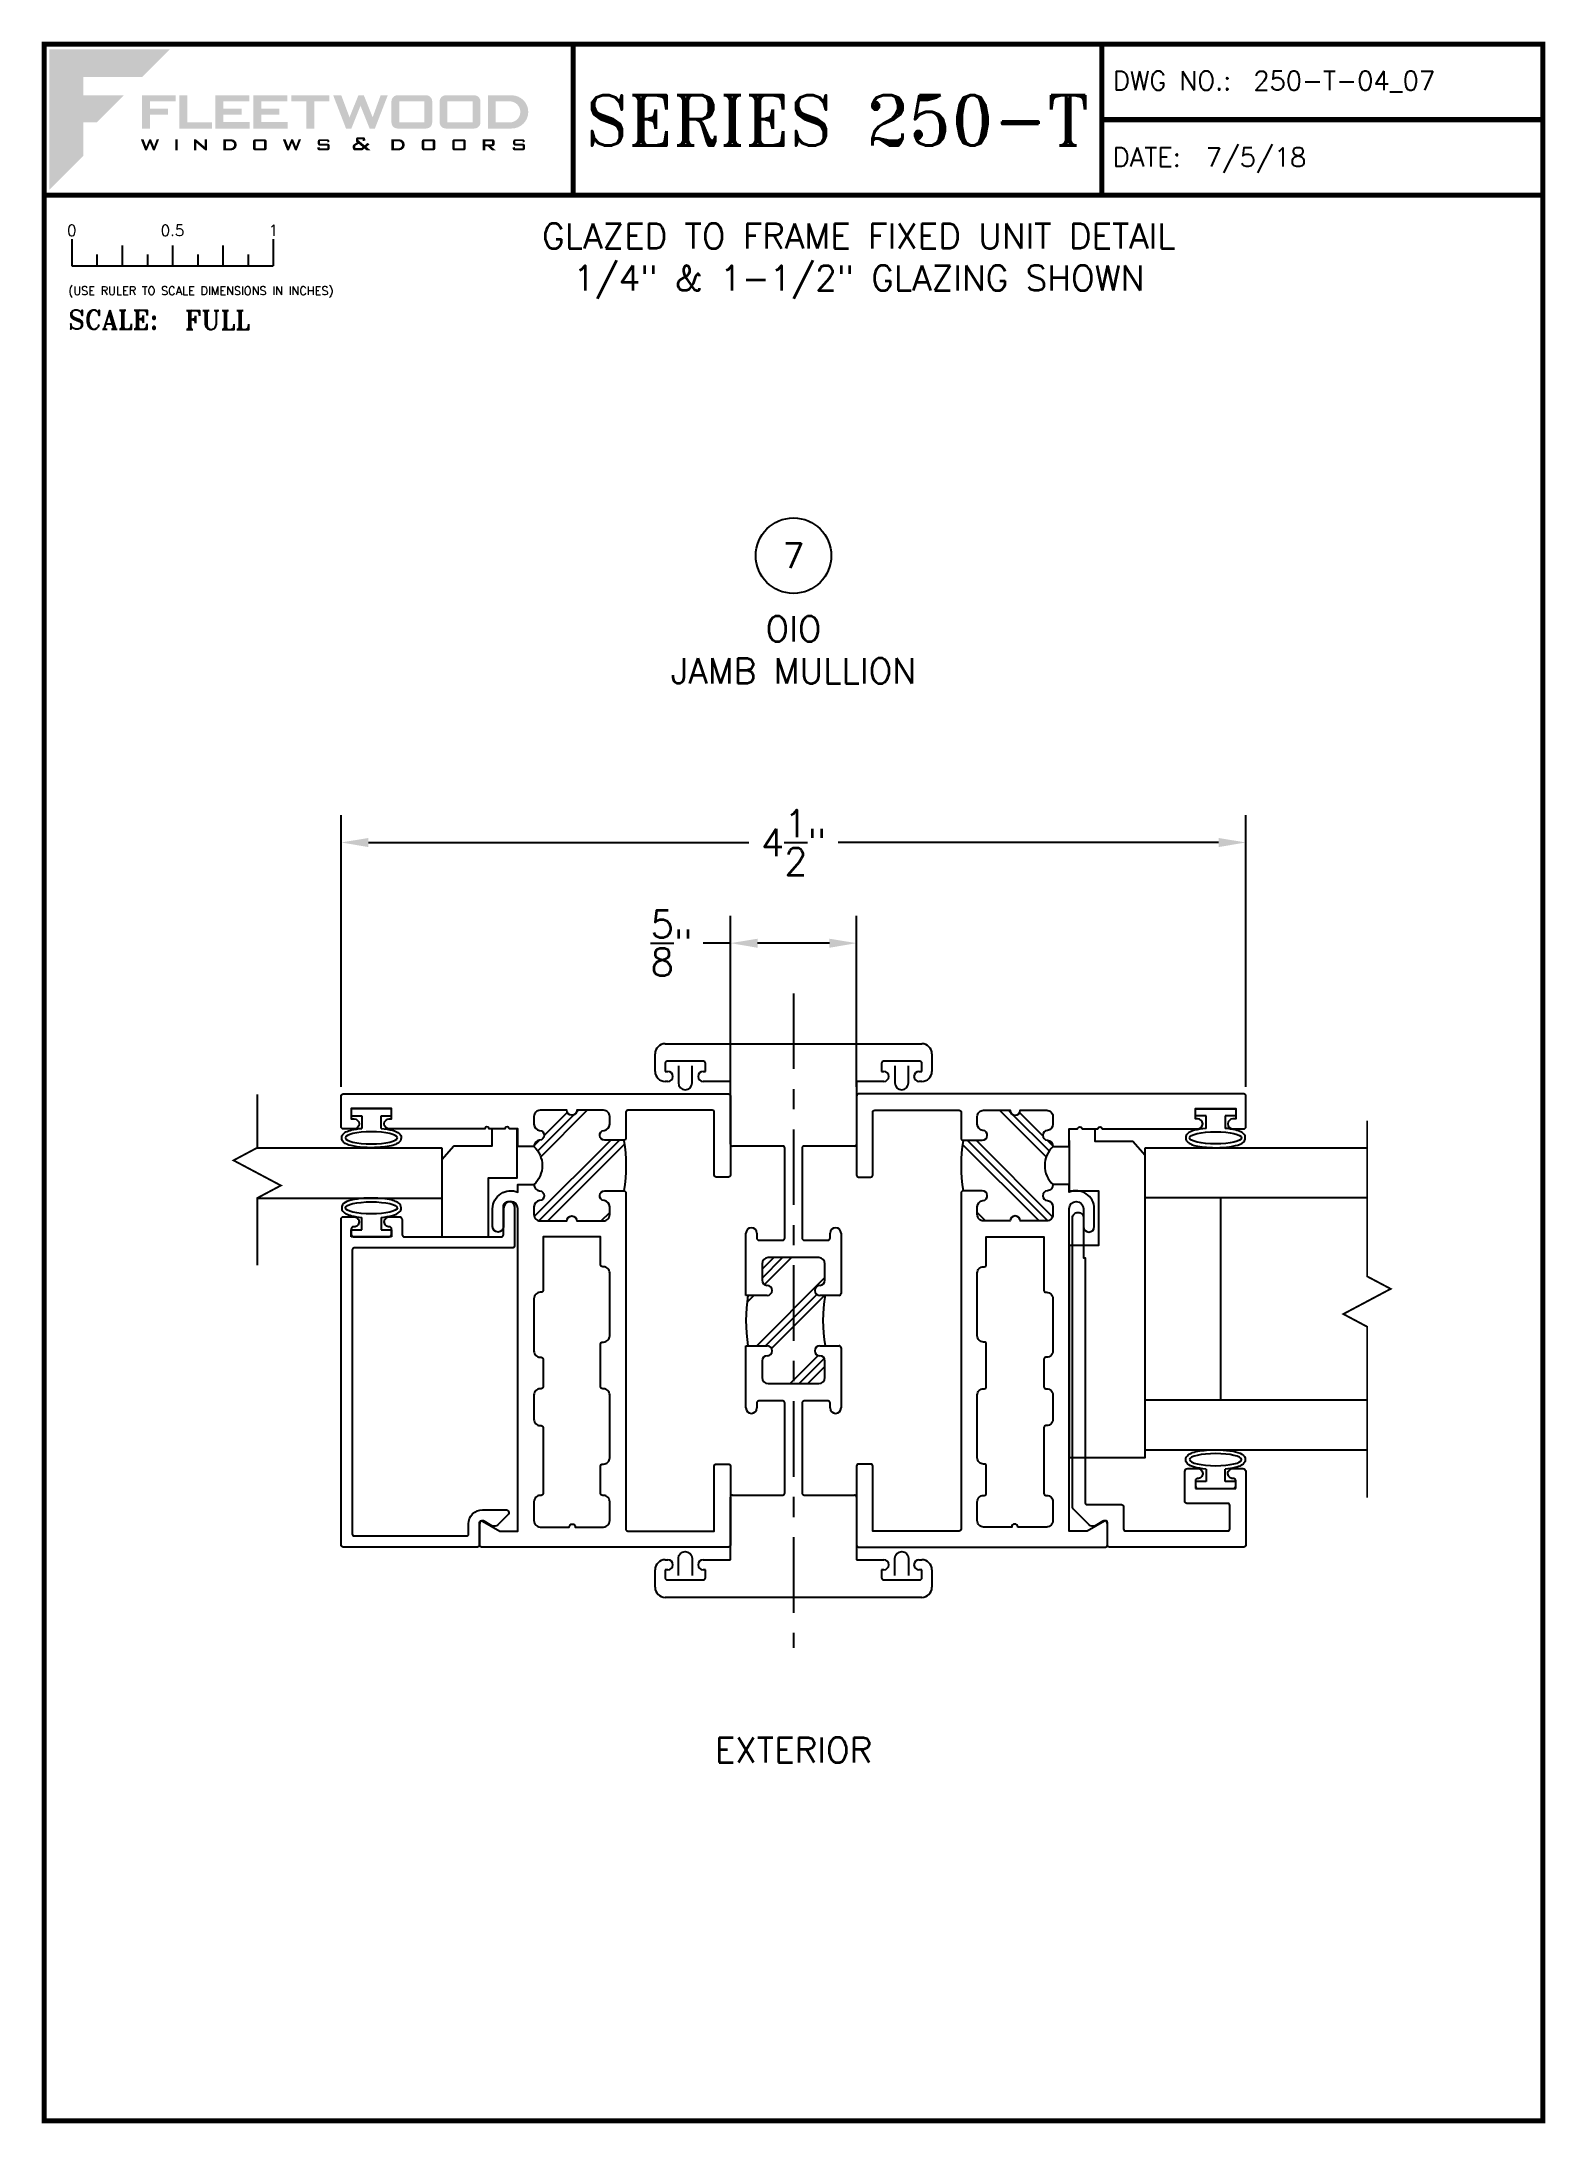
# Paper-space layout 'DETAIL 7' of a CAD drawing. Extents: x 0.3 to 7.8, y 0.1 to 10.4.
# The model-space entities are those that its viewports show. They can reach past a viewport. Long polylines and large blocks are cut down to what shows.
import ezdxf
from ezdxf.enums import TextEntityAlignment as Align

# ---------------------------------------------------------------- set-up
doc = ezdxf.new("R2010")
doc.units = 0
doc.header["$MEASUREMENT"] = 0
doc.linetypes.add('CENTER2', pattern=[1.125, 0.75, -0.125, 0.125, -0.125])
doc.layers.get('0').update_dxf_attribs({"linetype": 'CONTINUOUS'})
doc.layers.get('Defpoints').update_dxf_attribs({"linetype": 'CONTINUOUS'})
for name, color, linetype in [('CENTERLINE', 40, 'CENTER2'), ('DIM', 7, 'CONTINUOUS'), ('FRAME', 1, 'CONTINUOUS'), ('GLASS', 7, 'CONTINUOUS'), ('MISC', 7, 'CONTINUOUS'), ('TEXT', 7, 'CONTINUOUS'), ('TITLE-BLOCK', 7, 'CONTINUOUS')]:
    doc.layers.add(name, color=color, linetype=linetype)
doc.layers.add('VP', color=40, linetype='CONTINUOUS', plot=False)
doc.layers.get('VP').off()
doc.styles.add('ROMANS', font='romans')
doc.styles.add('ROMANT', font='romant')
doc.styles.add('SIMPLEX-094', font='simplex.shx', dxfattribs={"height": 0.094})
doc.styles.get("Standard").update_dxf_attribs({"font": 'simplex.shx'})
doc.dimstyles.new('FULL SCALE', dxfattribs={"dimscale": 0.75, "dimtxt": 0.18, "dimasz": 0.18, "dimexe": 0.18, "dimexo": 0.0625, "dimgap": 0.09, "dimtad": 0, "dimtih": 1, "dimtoh": 1, "dimdec": 4, "dimzin": 0, "dimdsep": 46, "dimlunit": 4, "dimtxsty": 'Standard', "dimcen": 0.09, "dimadec": 0, "dimazin": 0, "dimtfac": 1, "dimtdec": 4, "dimtofl": 0, "dimtmove": 0, "dimatfit": 3, "dimfxl": 0, "dimtolj": 1, "dimtzin": 0, "dimarcsym": 0})

# ---------------------------------------------------------------- blocks, each defined once
blk = doc.blocks.new('*D51')
at = {"layer": 'Defpoints', "color": 0}
for p in [(4.345, 5.973), (3.719, 5.213), (4.345, 5.213)]:
    blk.add_point(p, dxfattribs=at)
at = {"layer": 'DIM', "color": 0, "lineweight": -2}
for p, q in [((3.719, 5.26), (3.719, 6.108)), ((4.345, 5.26), (4.345, 6.108)), ((3.719, 5.973), (3.584, 5.973)), ((4.21, 5.973), (3.854, 5.973))]:
    blk.add_line(p, q, dxfattribs=at)
at = {"layer": 'DIM', "color": 0}
for points in [[(3.854, 5.995), (3.854, 5.95), (3.719, 5.973)], [(4.21, 5.995), (4.21, 5.95), (4.345, 5.973)]]:
    blk.add_solid(points, dxfattribs=at)
at = {"layer": 'DIM', "color": 0, "insert": (3.427, 5.973), "char_height": 0.135, "attachment_point": 5}
blk.add_mtext('\\A1;{\\H1.000000x;\\S5/8;}"', dxfattribs=at)
blk = doc.blocks.new('*D52')
at = {"layer": 'Defpoints', "color": 0}
for p in [(6.277, 6.473), (1.787, 5.213), (6.277, 5.213)]:
    blk.add_point(p, dxfattribs=at)
at = {"layer": 'DIM', "color": 0, "lineweight": -2}
for p, q in [((1.787, 5.26), (1.787, 6.608)), ((6.277, 5.26), (6.277, 6.608)), ((1.922, 6.473), (3.81, 6.473)), ((6.142, 6.473), (4.254, 6.473))]:
    blk.add_line(p, q, dxfattribs=at)
at = {"layer": 'DIM', "color": 0}
for points in [[(1.922, 6.495), (1.922, 6.45), (1.787, 6.473)], [(6.142, 6.495), (6.142, 6.45), (6.277, 6.473)]]:
    blk.add_solid(points, dxfattribs=at)
at = {"layer": 'DIM', "color": 0, "insert": (4.032, 6.473), "char_height": 0.135, "attachment_point": 5}
blk.add_mtext('\\A1;4{\\H1.000000x;\\S1/2;}"', dxfattribs=at)
blk = doc.blocks.new('Fleetwood_Logo_6-10-15')
h = blk.add_hatch(color=154)
h.dxf.hatch_style = 1
h.paths.add_polyline_path([(0.2526, -0.0017), (0.0019, -0.0017), (0.0019, -0.2942), (0.0725, -0.2236), (0.0725, -0.1535), (0.1007, -0.1535), (0.1567, -0.0976), (0.0725, -0.0976), (0.0725, -0.0596), (0.1946, -0.0596)])
h = blk.add_hatch(color=251)
h.dxf.hatch_style = 1
h.paths.add_polyline_path([(0.2487, -0.1256), (0.2112, -0.1256), (0.2112, -0.1102), (0.2647, -0.1102), (0.2647, -0.0976), (0.1946, -0.0976), (0.1946, -0.1667), (0.2112, -0.1667), (0.2112, -0.1377), (0.2487, -0.1377)])
h = blk.add_hatch(color=251)
h.dxf.hatch_style = 1
h.paths.add_polyline_path([(0.2886, -0.0976), (0.272, -0.0976), (0.272, -0.1667), (0.3401, -0.1667), (0.3401, -0.1535), (0.2886, -0.1535)])
h = blk.add_hatch(color=251)
h.dxf.hatch_style = 1
h.paths.add_polyline_path([(0.4175, -0.0976), (0.3474, -0.0976), (0.3474, -0.1667), (0.4185, -0.1667), (0.4185, -0.1534), (0.364, -0.1534), (0.364, -0.1377), (0.4015, -0.1377), (0.4015, -0.1256), (0.364, -0.1256), (0.364, -0.1102), (0.4175, -0.1102)])
h = blk.add_hatch(color=251)
h.dxf.hatch_style = 1
h.paths.add_polyline_path([(0.4965, -0.0976), (0.4264, -0.0976), (0.4264, -0.1667), (0.4975, -0.1667), (0.4975, -0.1534), (0.443, -0.1534), (0.443, -0.1377), (0.4804, -0.1377), (0.4804, -0.1256), (0.443, -0.1256), (0.443, -0.1102), (0.4965, -0.1102)])
h = blk.add_hatch(color=251)
h.dxf.hatch_style = 1
h.paths.add_polyline_path([(0.5842, -0.0976), (0.5054, -0.0976), (0.5054, -0.1102), (0.5365, -0.1102), (0.5365, -0.1667), (0.5531, -0.1667), (0.5531, -0.1102), (0.5842, -0.1102)])
h = blk.add_hatch(color=251)
h.dxf.hatch_style = 1
h.paths.add_polyline_path([(0.6089, -0.0976), (0.5921, -0.0976), (0.6188, -0.1667), (0.63, -0.1667), (0.6489, -0.1192), (0.6679, -0.1667), (0.6789, -0.1667), (0.7056, -0.0976), (0.6908, -0.0976), (0.6742, -0.1433), (0.6558, -0.0976), (0.6446, -0.0976), (0.6261, -0.1433)])
h = blk.add_hatch(color=251)
h.dxf.hatch_style = 1
h.paths.add_polyline_path([(0.7853, -0.0976), (0.726, -0.0976, 0.414214), (0.7133, -0.1102), (0.7133, -0.154, 0.414214), (0.726, -0.1667), (0.7853, -0.1667, 0.414214), (0.798, -0.154), (0.798, -0.1102, 0.414214)])
h.paths.add_polyline_path([(0.7819, -0.1102), (0.7819, -0.154), (0.7294, -0.154), (0.7294, -0.1102)], flags=16)
h = blk.add_hatch(color=251)
h.dxf.hatch_style = 1
h.paths.add_polyline_path([(0.8856, -0.0976), (0.8262, -0.0976, 0.414214), (0.8136, -0.1102), (0.8136, -0.154, 0.414214), (0.8262, -0.1667), (0.8856, -0.1667, 0.414214), (0.8982, -0.154), (0.8982, -0.1102, 0.414214)])
h.paths.add_polyline_path([(0.8822, -0.1102), (0.8822, -0.154), (0.8296, -0.154), (0.8296, -0.1102)], flags=16)
h = blk.add_hatch(color=251)
h.dxf.hatch_style = 1
h.paths.add_polyline_path([(0.9632, -0.0976), (0.914, -0.0976), (0.914, -0.1667), (0.9632, -0.1667, 1)])
h.paths.add_polyline_path([(0.9301, -0.1102), (0.9593, -0.1102, -1), (0.9593, -0.154), (0.9301, -0.154)], flags=16)
h = blk.add_hatch(color=7)
h.dxf.hatch_style = 1
h.paths.add_polyline_path([(0.2301, -0.1891), (0.2251, -0.1891), (0.2196, -0.2043), (0.2134, -0.1891), (0.2097, -0.1891), (0.2035, -0.2043), (0.1978, -0.1891), (0.1922, -0.1891), (0.2011, -0.2121), (0.2048, -0.2121), (0.2112, -0.1963), (0.2175, -0.2121), (0.2212, -0.2121)])
h = blk.add_hatch(color=7)
h.dxf.hatch_style = 1
h.paths.add_polyline_path([(0.2691, -0.1891), (0.2637, -0.1891), (0.2637, -0.2118), (0.2637, -0.2121), (0.2691, -0.2121)])
h = blk.add_hatch(color=7)
h.dxf.hatch_style = 1
h.paths.add_polyline_path([(0.3077, -0.1964), (0.3259, -0.2121), (0.3298, -0.2121), (0.3298, -0.1891), (0.325, -0.1891), (0.325, -0.2047), (0.3067, -0.1891), (0.3029, -0.1891), (0.3029, -0.2121), (0.3077, -0.2121)])
h = blk.add_hatch(color=7)
h.dxf.hatch_style = 1
h.paths.add_polyline_path([(0.3801, -0.1891), (0.3637, -0.1891), (0.3637, -0.2121), (0.3801, -0.2121, 1)])
h.paths.add_polyline_path([(0.3691, -0.2079), (0.3691, -0.1933), (0.3788, -0.1933, -1), (0.3788, -0.2079)], flags=16)
h = blk.add_hatch(color=7)
h.dxf.hatch_style = 1
h.paths.add_polyline_path([(0.4537, -0.2079), (0.4537, -0.1933, 0.414214), (0.4495, -0.1891), (0.4297, -0.1891, 0.414214), (0.4255, -0.1933), (0.4255, -0.2079, 0.414214), (0.4297, -0.2121), (0.4495, -0.2121, 0.414214)])
h.paths.add_polyline_path([(0.4308, -0.2079), (0.4308, -0.1933), (0.4484, -0.1933), (0.4484, -0.2079)], flags=16)
h = blk.add_hatch(color=7)
h.dxf.hatch_style = 1
h.paths.add_polyline_path([(0.5253, -0.1891), (0.5203, -0.1891), (0.5148, -0.2043), (0.5087, -0.1891), (0.5049, -0.1891), (0.4988, -0.2043), (0.493, -0.1891), (0.4874, -0.1891), (0.4963, -0.2121), (0.5001, -0.2121), (0.5064, -0.1963), (0.5127, -0.2121), (0.5164, -0.2121)])
h = blk.add_hatch(color=7)
h.dxf.hatch_style = 1
h.paths.add_polyline_path([(0.5801, -0.1891), (0.5643, -0.1891, 0.414214), (0.56, -0.1933), (0.56, -0.1981, 0.414214), (0.5643, -0.2024), (0.58, -0.2024), (0.58, -0.2078), (0.5637, -0.2078), (0.5637, -0.2052), (0.5591, -0.2062), (0.5591, -0.2078, 0.414214), (0.5634, -0.2121), (0.5805, -0.2121, 0.414214), (0.5848, -0.2078), (0.5848, -0.2024, 0.414214), (0.5805, -0.1982), (0.5648, -0.1982), (0.5648, -0.193), (0.5798, -0.193), (0.5798, -0.1958), (0.5843, -0.1948), (0.5843, -0.1933, 0.414214)])
h = blk.add_hatch(color=7)
h.dxf.hatch_style = 1
h.paths.add_polyline_path([(0.645, -0.1913, -0.222262), (0.6447, -0.1906), (0.6447, -0.1892), (0.6535, -0.1892), (0.6535, -0.193), (0.6587, -0.1918), (0.6587, -0.189, 0.414214), (0.6544, -0.1847), (0.6437, -0.1847, 0.414214), (0.6394, -0.189), (0.6394, -0.1922, 0.222262), (0.6407, -0.1948), (0.6415, -0.1955), (0.6345, -0.1998, 0.260684), (0.6329, -0.2027), (0.6329, -0.2078, 0.414214), (0.6372, -0.2121), (0.6514, -0.2121, 0.17577), (0.6536, -0.2113), (0.657, -0.2085), (0.6614, -0.2121), (0.6699, -0.2121), (0.6613, -0.2049), (0.6676, -0.1997), (0.6637, -0.1964), (0.6574, -0.2017)])
h.paths.add_polyline_path([(0.6532, -0.2052), (0.6509, -0.2072, -0.17577), (0.6502, -0.2074), (0.6382, -0.2074), (0.6382, -0.2033, -0.260684), (0.6387, -0.2025), (0.6451, -0.1985)], flags=16)
h = blk.add_hatch(color=7)
h.dxf.hatch_style = 1
h.paths.add_polyline_path([(0.7294, -0.1891), (0.713, -0.1891), (0.713, -0.2121), (0.7294, -0.2121, 1)])
h.paths.add_polyline_path([(0.7184, -0.2079), (0.7184, -0.1933), (0.7281, -0.1933, -1), (0.7281, -0.2079)], flags=16)
h = blk.add_hatch(color=7)
h.dxf.hatch_style = 1
h.paths.add_polyline_path([(0.8045, -0.2079), (0.8045, -0.1933, 0.414214), (0.8003, -0.1891), (0.7805, -0.1891, 0.414214), (0.7763, -0.1933), (0.7763, -0.2079, 0.414214), (0.7805, -0.2121), (0.8003, -0.2121, 0.414214)])
h.paths.add_polyline_path([(0.7816, -0.2079), (0.7816, -0.1933), (0.7992, -0.1933), (0.7992, -0.2079)], flags=16)
h = blk.add_hatch(color=7)
h.dxf.hatch_style = 1
h.paths.add_polyline_path([(0.8678, -0.2079), (0.8678, -0.1933, 0.414214), (0.8636, -0.1891), (0.8438, -0.1891, 0.414214), (0.8396, -0.1933), (0.8396, -0.2079, 0.414214), (0.8438, -0.2121), (0.8636, -0.2121, 0.414214)])
h.paths.add_polyline_path([(0.8449, -0.2079), (0.8449, -0.1933), (0.8624, -0.1933), (0.8624, -0.2079)], flags=16)
h = blk.add_hatch(color=7)
h.dxf.hatch_style = 1
h.paths.add_polyline_path([(0.9277, -0.1993), (0.9277, -0.1933, 0.414214), (0.9235, -0.1891), (0.9028, -0.1891), (0.9028, -0.2121), (0.9082, -0.2121), (0.9082, -0.2035), (0.9131, -0.2035), (0.9224, -0.2121), (0.9303, -0.2121), (0.9197, -0.2035), (0.9235, -0.2035, 0.414214)])
h.paths.add_polyline_path([(0.9082, -0.1993), (0.9082, -0.1933), (0.9214, -0.1933, -0.414214), (0.9224, -0.1943), (0.9224, -0.1983, -0.414214), (0.9214, -0.1993)], flags=16)
h = blk.add_hatch(color=7)
h.dxf.hatch_style = 1
h.paths.add_polyline_path([(0.9867, -0.1982), (0.971, -0.1982), (0.971, -0.193), (0.9859, -0.193), (0.9859, -0.1958), (0.9905, -0.1948), (0.9905, -0.1933, 0.414214), (0.9863, -0.1891), (0.9705, -0.1891, 0.414214), (0.9662, -0.1933), (0.9662, -0.1981, 0.414214), (0.9705, -0.2024), (0.9862, -0.2024), (0.9862, -0.2078), (0.9699, -0.2078), (0.9699, -0.2052), (0.9653, -0.2062), (0.9653, -0.2078, 0.414214), (0.9696, -0.2121), (0.9867, -0.2121, 0.414214), (0.991, -0.2078), (0.991, -0.2024, 0.414214)])
blk = doc.blocks.new('A-SIZE_P')
at = {"const_width": 0.025}
blk.add_lwpolyline([(0.313, 0.125), (7.751, 0.125), (7.751, 10.437), (0.313, 10.437)], close=True, dxfattribs=at)
for points in [[(2.938, 10.437), (2.938, 9.687)], [(5.563, 10.437), (5.563, 9.687)], [(5.563, 10.062), (7.751, 10.062)], [(0.313, 9.687), (7.751, 9.687)]]:
    blk.add_lwpolyline(points, dxfattribs=at)
at = {"xscale": 2.387023416083395, "yscale": 2.387023416083395, "zscale": 2.387023416083395}
blk.add_blockref('Fleetwood_Logo_6-10-15', (0.334, 10.416), dxfattribs=at)
for s, style, p in [('DWG NO.:', 'SIMPLEX-094', (5.617, 10.209)), ('DATE:', 'SIMPLEX-094', (5.616, 9.829)), ('SCALE:', 'ROMANT', (0.433, 9.022))]:
    blk.add_text(s, height=0.094, dxfattribs=dict(style=style)).set_placement(p)
for tag, p, style in [('DWG_NO', (6.346, 10.209), 'SIMPLEX-094'), ('DATE', (6.077, 9.829), 'SIMPLEX-094'), ('SCALE', (1.011, 9.02), 'ROMANT')]:
    blk.add_attdef(tag, p, '', height=0.094, dxfattribs=dict(style=style))
for tag, height, style, width, p, p2 in [('DWG_NO_F', 0.094, 'SIMPLEX-094', 1.745692, (6.347, 10.209), (7.683, 10.209)), ('PRODUCT', 0.25, 'ROMANT', 1.390728, (3.001, 9.934), (5.5, 9.934))]:
    blk.add_attdef(tag, text='', height=height, dxfattribs=dict(style=style, width=width)).set_placement(p, p2, align=Align.FIT)
blk = doc.blocks.new('Full')
for p, q in [((0.137, -0.219), (0.137, -0.35)), ((0.262, -0.294), (0.262, -0.35)), ((0.387, -0.249), (0.387, -0.35)), ((0.512, -0.294), (0.512, -0.35)), ((0.637, -0.249), (0.637, -0.35)), ((0.762, -0.294), (0.762, -0.35)), ((0.887, -0.249), (0.887, -0.35)), ((1.012, -0.294), (1.012, -0.35)), ((1.137, -0.219), (1.137, -0.35)), ((0.137, -0.35), (1.137, -0.35))]:
    blk.add_line(p, q)
for s, p in [('0', (0.137, -0.219)), ('0.5', (0.637, -0.219)), ('1', (1.137, -0.219))]:
    blk.add_text(s, height=0.055).set_placement(p, align=Align.BOTTOM_CENTER)
at = {"style": 'ROMANS'}
blk.add_text('(USE RULER TO SCALE DIMENSIONS IN INCHES)', height=0.04115, dxfattribs=at).set_placement((0.12, -0.495))
blk = doc.blocks.new('A$C69121A4F')
at = {"layer": 'MISC', "const_width": 0.00235}
blk.add_lwpolyline([(0, 0.0319), (0.0837, 0.0319), (0.0993, 0.0612), (0.1305, 0.0025), (0.1462, 0.0319), (0.2124, 0.0319)], dxfattribs=at)
blk = doc.blocks.new('05P19-BLOCK-OG')
h = blk.add_hatch()
h.set_pattern_fill('PLAST', angle=45, style=0)
h.paths.add_polyline_path([(0.006, 1.12, -1), (0.006, 1.17), (0.006, 1.302, 0.414214), (-0.025, 1.333), (-0.063, 1.333, 0.38311), (-0.094, 1.305, -0.947716), (-0.143, 1.308), (-0.143, 1.403, 0.081165), (-0.394, 1.403), (-0.394, 1.308, -0.947716), (-0.443, 1.305, 0.38311), (-0.474, 1.333), (-0.512, 1.333, 0.414214), (-0.544, 1.302), (-0.544, 1.17, -1), (-0.544, 1.12), (-0.544, 0.988, 0.414214), (-0.512, 0.957), (-0.474, 0.957, 0.38311), (-0.443, 0.985, -0.898027), (-0.394, 0.985, 0.009247), (-0.394, 0.984, 0.372543), (-0.363, 0.957, -0.436275), (-0.174, 0.957, 0.38311), (-0.143, 0.985, -0.898027), (-0.094, 0.985, 0.38311), (-0.063, 0.957), (-0.025, 0.957, 0.414214), (0.006, 0.988)])
for points in [[(-0.394, 0.984, -0.009247), (-0.394, 0.985, 0.898027), (-0.443, 0.985, -0.38311), (-0.474, 0.957), (-0.512, 0.957, -0.414214), (-0.544, 0.988), (-0.544, 1.12, 1), (-0.544, 1.17), (-0.544, 1.302, -0.414214), (-0.512, 1.333), (-0.474, 1.333, -0.38311), (-0.443, 1.305, 0.947716), (-0.394, 1.308), (-0.394, 1.403, 0.414214), (-0.404, 1.413), (-2.073, 1.413, -0.414214), (-2.084, 1.423), (-2.084, 1.852), (-1.761, 1.852, 0.414214), (-1.751, 1.862), (-1.751, 1.922, 0.414214), (-1.761, 1.932), (-2.154, 1.932, 0.414214), (-2.163, 1.922), (-2.163, 0.697, 0.414214), (-2.154, 0.687), (-2.042, 0.687, 0.57735), (-2.034, 0.702), (-2.084, 0.788), (-2.084, 0.877), (-0.483, 0.877, -1), (-0.483, 0.806), (-0.572, 0.806, 1), (-0.572, 0.752), (-0.483, 0.752, 0.536675), (-0.401, 0.877), (-0.363, 0.877), (-0.363, 0.957, -0.38311), (-0.394, 0.985)], [(-0.143, 0.984, 0.009247), (-0.143, 0.985, -0.38311), (-0.174, 0.957), (-0.174, 0.877), (-0.087, 0.877), (-0.087, 0.838, 0.317837), (-0.083, 0.833, -0.707107), (-0.083, 0.814, 0.317837), (-0.087, 0.81), (-0.087, 0.738, 0.317837), (-0.083, 0.733, -0.707107), (-0.083, 0.714, 0.317837), (-0.087, 0.71), (-0.087, 0.239, 1), (-0.037, 0.239), (-0.037, 0.25), (0.014, 0.25), (0.014, 0.05), (-0.037, 0.05), (-0.037, 0.064, 1), (-0.087, 0.064), (-0.087, 0.01, 0.414214), (-0.076, 0), (0.076, 0, 0.414214), (0.087, 0.01), (0.087, 1.922, 0.414214), (0.076, 1.932), (-0.316, 1.932, 0.414214), (-0.326, 1.922), (-0.326, 1.862, 0.414214), (-0.316, 1.852), (-0.003, 1.852, -0.414214), (0.006, 1.842), (0.006, 1.423, -0.414214), (-0.003, 1.413), (-0.134, 1.413, 0.414214), (-0.143, 1.403), (-0.143, 1.308, 0.947716), (-0.094, 1.305, -0.38311), (-0.063, 1.333), (-0.025, 1.333, -0.414214), (0.006, 1.302), (0.006, 1.17, 1), (0.006, 1.12), (0.006, 0.988, -0.414214), (-0.025, 0.957), (-0.063, 0.957, -0.38311), (-0.094, 0.985, 0.898027), (-0.143, 0.985)]]:
    blk.add_lwpolyline(points, format="xyb")
blk.add_lwpolyline([(-1.377, 0.988, -0.414214), (-1.408, 0.957), (-1.529, 0.957, -0.414214), (-1.56, 0.988), (-1.56, 0.992, 0.414214), (-1.569, 1.002), (-1.897, 1.002, 0.414214), (-1.907, 0.992), (-1.907, 0.988, -0.414214), (-1.938, 0.957), (-2.032, 0.957, -0.414214), (-2.064, 0.988), (-2.064, 1.132, 1), (-2.064, 1.162), (-2.064, 1.302, -0.414214), (-2.032, 1.333), (-1.938, 1.333, -0.414214), (-1.907, 1.302), (-1.907, 1.302), (-1.907, 1.298, 0.414214), (-1.897, 1.288), (-1.761, 1.288, 0.414214), (-1.751, 1.298), (-1.751, 1.302), (-1.751, 1.302, -0.414214), (-1.72, 1.333), (-1.408, 1.333, -0.414214), (-1.377, 1.302), (-1.377, 1.302), (-1.377, 1.298, 0.414214), (-1.367, 1.288), (-1.155, 1.288, 0.414214), (-1.145, 1.298), (-1.145, 1.302), (-1.145, 1.302, -0.414214), (-1.114, 1.333), (-0.802, 1.333, -0.414214), (-0.771, 1.302), (-0.771, 1.302), (-0.771, 1.298, 0.414214), (-0.761, 1.288), (-0.623, 1.288), (-0.623, 1.002), (-0.889, 1.002, 0.414214), (-0.898, 0.992), (-0.898, 0.988, -0.414214), (-0.93, 0.957), (-1.19, 0.957, -0.414214), (-1.221, 0.988), (-1.221, 0.992, 0.414214), (-1.23, 1.002), (-1.367, 1.002, 0.414214), (-1.377, 0.992)], format="xyb", close=True)
at = {"color": 7}
for centre, radius, start, end in [((-0.269, 0.638), 0.775, 80.7195, 99.2805), ((-0.269, 0.869), 0.129, 42.8591, 137.1409)]:
    blk.add_arc(centre, radius, start, end, dxfattribs=at)
blk = doc.blocks.new('05P94 I-MULL')
h = blk.add_hatch()
h.set_pattern_fill('PLAST', angle=45, style=0)
h.set_pattern_definition([(45, (-7.51987, -8.9998), (-0.1767767, 0.1767767), []), (45, (-7.54197, -8.9777), (-0.1767767, 0.1767767), []), (45, (-7.56406, -8.9556), (-0.1767767, 0.1767767), [])])
h.paths.add_polyline_path([(0.156, 1.4895, 0.4142136), (0.146, 1.4995), (0.1309, 1.4995, -0.4142136), (0.106, 1.5244), (0.106, 1.5246, -0.4142136), (0.1309, 1.5495), (0.131, 1.5495, 0.4142136), (0.156, 1.5745), (0.156, 1.6565, 0.4142136), (0.125, 1.6875), (0, 1.6875), (-0.125, 1.6875, 0.4142136), (-0.156, 1.6565), (-0.156, 1.5745, 0.4142136), (-0.131, 1.5495), (-0.1309, 1.5495, -0.4142136), (-0.106, 1.5246), (-0.106, 1.5244, -0.4142136), (-0.1309, 1.4995), (-0.226, 1.4995, 0.0811649), (-0.226, 1.2495), (-0.1309, 1.2495, -0.4142136), (-0.106, 1.2246), (-0.106, 1.2244, -0.4142136), (-0.1309, 1.1995), (-0.131, 1.1995, 0.4142136), (-0.156, 1.1745), (-0.156, 1.0925, 0.4142136), (-0.125, 1.0615), (0, 1.0615), (0.125, 1.0615, 0.4142136), (0.156, 1.0925), (0.156, 1.1745, 0.4142136), (0.131, 1.1995), (0.1309, 1.1995, -0.4142136), (0.106, 1.2244), (0.106, 1.2246, -0.4142136), (0.1309, 1.2495), (0.146, 1.2495, 0.4142136), (0.156, 1.2595, -0.0888896)])
for p, q in [((-0.687, 2.612), (-0.687, 2.699)), ((-0.637, 2.749), (0, 2.749)), ((0, 2.749), (0.637, 2.749)), ((0.687, 2.699), (0.687, 2.612)), ((-0.637, 2.652), (-0.637, 2.612)), ((-0.637, 2.612), (-0.6229, 2.612)), ((-0.447, 2.662), (-0.627, 2.662)), ((-0.598, 2.5871), (-0.598, 2.5869)), ((-0.473, 2.5869), (-0.473, 2.5871)), ((-0.4481, 2.612), (-0.437, 2.612)), ((-0.437, 2.612), (-0.437, 2.652)), ((0.437, 2.652), (0.437, 2.612)), ((0.437, 2.612), (0.4481, 2.612)), ((0.627, 2.662), (0.447, 2.662)), ((0.473, 2.5871), (0.473, 2.5869)), ((0.598, 2.5869), (0.598, 2.5871)), ((0.6229, 2.612), (0.637, 2.612)), ((0.637, 2.612), (0.637, 2.652)), ((-0.6229, 2.562), (-0.637, 2.562)), ((-0.313, 2.562), (-0.4481, 2.562)), ((-0.313, 2.251), (-0.313, 2.562)), ((0.4481, 2.562), (0.313, 2.562)), ((0.313, 2.562), (0.313, 2.251)), ((0.637, 2.562), (0.6229, 2.562)), ((-0.053, 2.241), (-0.303, 2.241)), ((-0.043, 1.7835), (-0.043, 2.231)), ((0.043, 2.231), (0.043, 1.7835)), ((0.303, 2.241), (0.053, 2.241)), ((-0.236, 1.5095), (-0.236, 1.8085)), ((-0.209, 1.8355), (-0.209, 1.8355)), ((-0.182, 1.8085), (-0.182, 1.7835)), ((-0.172, 1.7735), (-0.053, 1.7735)), ((0.053, 1.7735), (0.172, 1.7735)), ((0.182, 1.7835), (0.182, 1.8085)), ((0.209, 1.8355), (0.209, 1.8355)), ((0.236, 1.8085), (0.236, 1.5095)), ((-0.156, 1.6565), (-0.156, 1.5745)), ((0, 1.6875), (-0.125, 1.6875)), ((0.125, 1.6875), (0, 1.6875)), ((0.156, 1.5745), (0.156, 1.6565)), ((-0.236, 1.4995), (-0.236, 1.5095)), ((-0.146, 1.4995), (-0.236, 1.4995)), ((-0.1309, 1.4995), (-0.146, 1.4995)), ((-0.131, 1.5495), (-0.1309, 1.5495)), ((-0.106, 1.5246), (-0.106, 1.5244)), ((0.106, 1.5244), (0.106, 1.5246)), ((0.1309, 1.5495), (0.131, 1.5495)), ((0.226, 1.4995), (0.1309, 1.4995)), ((-0.236, 0.9405), (-0.236, 1.2495)), ((-0.236, 1.2495), (-0.1309, 1.2495)), ((0.1309, 1.2495), (0.226, 1.2495)), ((-0.156, 1.1745), (-0.156, 1.0925)), ((-0.1309, 1.1995), (-0.131, 1.1995)), ((-0.106, 1.2246), (-0.106, 1.2244)), ((0.106, 1.2244), (0.106, 1.2246)), ((0.131, 1.1995), (0.1309, 1.1995)), ((0.156, 1.0925), (0.156, 1.1745)), ((0.236, 1.2395), (0.236, 0.9405)), ((-0.125, 1.0615), (0, 1.0615)), ((0, 1.0615), (0.125, 1.0615)), ((-0.182, 0.9655), (-0.182, 0.9405)), ((-0.053, 0.9755), (-0.172, 0.9755)), ((-0.043, 0.518), (-0.043, 0.9655)), ((0.043, 0.9655), (0.043, 0.518)), ((0.172, 0.9755), (0.053, 0.9755)), ((0.182, 0.9405), (0.182, 0.9655)), ((-0.209, 0.9135), (-0.209, 0.9135)), ((-0.209, 0.9135), (-0.209, 0.9135)), ((0.209, 0.9135), (0.209, 0.9135)), ((-0.313, 0.187), (-0.313, 0.498)), ((-0.303, 0.508), (-0.053, 0.508)), ((0.053, 0.508), (0.303, 0.508)), ((0.313, 0.498), (0.313, 0.187)), ((-0.687, 0.05), (-0.687, 0.137)), ((-0.637, 0.187), (-0.6229, 0.187)), ((-0.6229, 0.137), (-0.637, 0.137)), ((-0.637, 0.137), (-0.637, 0.097)), ((-0.598, 0.1621), (-0.598, 0.1619)), ((-0.473, 0.1619), (-0.473, 0.1621)), ((-0.4481, 0.187), (-0.313, 0.187)), ((-0.437, 0.137), (-0.4481, 0.137)), ((-0.437, 0.097), (-0.437, 0.137)), ((0.313, 0.187), (0.4481, 0.187)), ((0.4481, 0.137), (0.437, 0.137)), ((0.437, 0.137), (0.437, 0.097)), ((0.473, 0.1621), (0.473, 0.1619)), ((0.598, 0.1619), (0.598, 0.1621)), ((0.6229, 0.187), (0.637, 0.187)), ((0.637, 0.137), (0.6229, 0.137)), ((0.637, 0.097), (0.637, 0.137)), ((0.687, 0.137), (0.687, 0.05)), ((0, 0), (-0.637, 0)), ((-0.627, 0.087), (-0.447, 0.087)), ((0.637, 0), (0, 0)), ((0.447, 0.087), (0.627, 0.087))]:
    blk.add_line(p, q)
for centre, radius, start, end in [((-0.637, 2.699), 0.05, 90, 180), ((0.637, 2.699), 0.05, 360, 90), ((-0.637, 2.612), 0.05, 180, 270), ((-0.627, 2.652), 0.01, 90, 180), ((-0.6229, 2.5871), 0.0249, 0, 90), ((-0.6229, 2.5869), 0.0249, 270, 360), ((-0.4481, 2.5871), 0.0249, 90, 180), ((-0.4481, 2.5869), 0.0249, 180, 270), ((-0.447, 2.652), 0.01, 0, 90), ((0.447, 2.652), 0.01, 90, 180), ((0.4481, 2.5871), 0.0249, 360, 90), ((0.4481, 2.5869), 0.0249, 270, 0), ((0.6229, 2.5871), 0.0249, 90, 180), ((0.6229, 2.5869), 0.0249, 180, 270), ((0.627, 2.652), 0.01, 0, 90), ((0.637, 2.612), 0.05, 270, 0), ((-0.303, 2.251), 0.01, 180, 270), ((-0.053, 2.231), 0.01, 0, 90), ((0.053, 2.231), 0.01, 90, 180), ((0.303, 2.251), 0.01, 270, 360), ((-0.209, 1.8085), 0.027, 90, 180), ((-0.209, 1.8085), 0.027, 360, 90), ((-0.172, 1.7835), 0.01, 180, 270), ((-0.053, 1.7835), 0.01, 270, 0), ((0.053, 1.7835), 0.01, 180, 270), ((0.172, 1.7835), 0.01, 270, 360), ((0.209, 1.8085), 0.027, 90, 180), ((0.209, 1.8085), 0.027, 360, 90), ((-0.125, 1.6565), 0.031, 90, 180), ((0.125, 1.6565), 0.031, 0, 90), ((-0.131, 1.5745), 0.025, 180, 270), ((0.131, 1.5745), 0.025, 270, 0), ((-0.1309, 1.5246), 0.0249, 360, 90), ((-0.1309, 1.5244), 0.0249, 270, 0), ((0.1309, 1.5246), 0.0249, 90, 180), ((0.1309, 1.5244), 0.0249, 180, 270), ((0.226, 1.5095), 0.01, 270, 360), ((-0.1309, 1.2246), 0.0249, 0, 90), ((0.1309, 1.2246), 0.0249, 90, 180), ((0.226, 1.2395), 0.01, 0, 90), ((-0.131, 1.1745), 0.025, 90, 180), ((-0.1309, 1.2244), 0.0249, 270, 360), ((0.1309, 1.2244), 0.0249, 180, 270), ((0.131, 1.1745), 0.025, 0, 90), ((-0.125, 1.0925), 0.031, 180, 270), ((0.125, 1.0925), 0.031, 270, 360), ((-0.209, 0.9405), 0.027, 180, 270), ((-0.209, 0.9405), 0.027, 270, 0), ((-0.172, 0.9655), 0.01, 90, 180), ((-0.053, 0.9655), 0.01, 360, 90), ((0.053, 0.9655), 0.01, 90, 180), ((0.172, 0.9655), 0.01, 360, 90), ((0.209, 0.9405), 0.027, 180, 270), ((0.209, 0.9405), 0.027, 270, 0), ((-0.053, 0.518), 0.01, 270, 360), ((0.053, 0.518), 0.01, 180, 270), ((-0.303, 0.498), 0.01, 90, 180), ((0.303, 0.498), 0.01, 0, 90), ((-0.637, 0.137), 0.05, 90, 180), ((-0.6229, 0.1621), 0.0249, 0, 90), ((-0.6229, 0.1619), 0.0249, 270, 0), ((-0.4481, 0.1621), 0.0249, 90, 180), ((-0.4481, 0.1619), 0.0249, 180, 270), ((0.4481, 0.1621), 0.0249, 0, 90), ((0.4481, 0.1619), 0.0249, 270, 360), ((0.6229, 0.1621), 0.0249, 90, 180), ((0.6229, 0.1619), 0.0249, 180, 270), ((0.637, 0.137), 0.05, 360, 90), ((-0.637, 0.05), 0.05, 180, 270), ((-0.627, 0.097), 0.01, 180, 270), ((-0.447, 0.097), 0.01, 270, 360), ((0.447, 0.097), 0.01, 180, 270), ((0.627, 0.097), 0.01, 270, 0), ((0.637, 0.05), 0.05, 270, 0)]:
    blk.add_arc(centre, radius, start, end)
at = {"color": 7}
for centre, radius, start, end in [((0.539, 1.3745), 0.7751, 170.71953, 189.28047), ((0.7978, 1.3745), 0.652, 168.94662, 191.05338)]:
    blk.add_arc(centre, radius, start, end, dxfattribs=at)
blk = doc.blocks.new('250-I-MULLIONS')
blk.add_blockref('05P94 I-MULL', (0, 0))
blk = doc.blocks.new('05P05-.25in_GLASS_STOP')
for p, q in [((-0.588, 0.25), (-0.623, 0.25)), ((-0.623, 0.25), (-0.623, 0.05)), ((-0.588, 0.198), (-0.588, 0.25)), ((-0.022, 0.198), (-0.022, 0.25)), ((-0.022, 0.25), (0.013, 0.25)), ((0.013, 0.25), (0.013, 0.05)), ((-0.526, 0.198), (-0.588, 0.198)), ((-0.084, 0.198), (-0.022, 0.198)), ((-0.623, 0.05), (-0.588, 0.05)), ((-0.588, 0.05), (-0.588, 0.103)), ((-0.588, 0.103), (-0.526, 0.103)), ((-0.022, 0.103), (-0.084, 0.103)), ((-0.022, 0.05), (-0.022, 0.103)), ((0.013, 0.05), (-0.022, 0.05))]:
    blk.add_line(p, q)
blk.add_lwpolyline([(-2.048, 0.632, 0.414214), (-1.978, 0.702), (-1.978, 0.817, 0.668179), (-2.003, 0.828), (-2.053, 0.778, 0.339454), (-2.057, 0.748), (-2.035, 0.71, -0.57735), (-2.048, 0.687), (-2.153, 0.687, 0.414214), (-2.163, 0.677), (-2.163, 0.01, 0.414214), (-2.153, 0), (-0.533, 0, 0.414214), (-0.523, 0.01), (-0.523, 0.064, 0.414214), (-0.548, 0.089), (-0.549, 0.089, 0.414214), (-0.573, 0.064), (-0.573, 0.06, -0.414214), (-0.583, 0.05), (-0.608, 0.05, -0.414214), (-0.623, 0.065), (-0.623, 0.235, -0.414214), (-0.608, 0.25), (-0.583, 0.25, -0.414214), (-0.573, 0.24), (-0.573, 0.239, 0.414214), (-0.549, 0.214), (-0.548, 0.214, 0.414214), (-0.523, 0.239), (-0.523, 0.288, 0.414214), (-0.538, 0.303), (-0.613, 0.303, -0.414214), (-0.623, 0.313), (-0.623, 0.795, -0.414214), (-0.613, 0.805), (-0.474, 0.805, 0.414214), (-0.447, 0.832), (-0.447, 0.833, 0.414214), (-0.474, 0.86), (-0.668, 0.86, 0.414214), (-0.678, 0.85), (-0.678, 0.065, -0.414214), (-0.688, 0.055), (-2.098, 0.055, -0.414214), (-2.108, 0.065), (-2.108, 0.622, -0.414214), (-2.098, 0.632)], format="xyb", close=True)
at = {"extrusion": (0, 0, -1)}
blk.add_ellipse((-0.479, 0.15), major_axis=(0, 0.129), ratio=0.232303, dxfattribs=at)
blk.add_ellipse((-0.131, 0.15), major_axis=(0, 0.129), ratio=0.232303)
for points in [[(-0.526, 0.198), (-0.524, 0.219), (-0.521, 0.239), (-0.512, 0.269), (-0.508, 0.28), (-0.495, 0.294), (-0.487, 0.298), (-0.479, 0.298), (-0.468, 0.298), (-0.46, 0.292), (-0.451, 0.279), (-0.447, 0.272), (-0.437, 0.244), (-0.433, 0.215), (-0.428, 0.136), (-0.432, 0.085), (-0.444, 0.034), (-0.448, 0.022), (-0.464, 0.005), (-0.478, 0), (-0.499, 0.008), (-0.504, 0.016), (-0.512, 0.032), (-0.515, 0.041), (-0.522, 0.067), (-0.524, 0.084), (-0.526, 0.103)], [(-0.084, 0.198), (-0.086, 0.219), (-0.089, 0.239), (-0.098, 0.269), (-0.102, 0.28), (-0.115, 0.294), (-0.123, 0.298), (-0.131, 0.298), (-0.142, 0.298), (-0.15, 0.292), (-0.159, 0.279), (-0.163, 0.272), (-0.173, 0.244), (-0.177, 0.215), (-0.182, 0.136), (-0.178, 0.085), (-0.166, 0.034), (-0.162, 0.022), (-0.146, 0.005), (-0.132, 0), (-0.111, 0.008), (-0.106, 0.016), (-0.098, 0.032), (-0.095, 0.041), (-0.088, 0.067), (-0.086, 0.084), (-0.084, 0.103)]]:
    blk.add_open_spline(points, degree=3, knots=[5.075676, 5.075676, 5.075676, 5.075676, 5.596595, 5.596595, 6.055763, 6.055763, 6.283185, 6.283185, 6.283185, 6.572914, 6.572914, 6.862642, 6.862642, 7.608886, 7.608886, 8.676451, 8.676451, 9.18434, 9.18434, 9.518242, 9.518242, 9.852144, 9.852144, 10.186046, 10.186046, 10.631436, 10.631436, 10.631436, 10.631436])
blk = doc.blocks.new('05P10-1.5in_GLASS_STOP')
for p, q in [((-1.838, 0.25), (-1.873, 0.25)), ((-1.873, 0.25), (-1.873, 0.05)), ((-1.838, 0.197), (-1.838, 0.25)), ((-0.022, 0.197), (-0.022, 0.25)), ((-0.022, 0.25), (0.013, 0.25)), ((0.013, 0.25), (0.013, 0.05)), ((-1.776, 0.197), (-1.838, 0.197)), ((-0.084, 0.197), (-0.022, 0.197)), ((-1.873, 0.05), (-1.838, 0.05)), ((-1.838, 0.05), (-1.838, 0.102)), ((-1.838, 0.102), (-1.776, 0.102)), ((-0.022, 0.102), (-0.084, 0.102)), ((-0.022, 0.05), (-0.022, 0.102)), ((0.013, 0.05), (-0.022, 0.05))]:
    blk.add_line(p, q)
blk.add_lwpolyline([(-1.823, 0.239), (-1.823, 0.24, 0.414214), (-1.833, 0.25), (-1.858, 0.25, 0.414214), (-1.873, 0.235), (-1.873, 0.065, 0.414214), (-1.858, 0.05), (-1.833, 0.05, 0.414214), (-1.823, 0.06), (-1.823, 0.064, -0.414214), (-1.799, 0.089), (-1.798, 0.089, -0.414214), (-1.773, 0.064), (-1.773, 0.015, -0.414214), (-1.788, 0), (-2.153, 0, -0.414214), (-2.163, 0.01), (-2.163, 0.677, -0.414214), (-2.153, 0.687), (-2.047, 0.687, 0.57735), (-2.035, 0.709), (-2.057, 0.748, -0.339454), (-2.053, 0.778), (-1.974, 0.857, -0.198912), (-1.967, 0.86), (-0.529, 0.86, -0.414214), (-0.502, 0.833), (-0.502, 0.832, -0.414214), (-0.529, 0.805), (-0.727, 0.805), (-0.727, 0.798), (-1.942, 0.798, 0.414214), (-1.952, 0.788), (-1.952, 0.617, -0.414214), (-1.962, 0.607), (-2.073, 0.607, 0.414214), (-2.083, 0.597), (-2.083, 0.09, 0.414214), (-2.073, 0.08), (-1.956, 0.08, 0.414214), (-1.946, 0.09), (-1.946, 0.293, -0.414214), (-1.936, 0.303), (-1.788, 0.303, -0.414214), (-1.773, 0.288), (-1.773, 0.239, -0.414214), (-1.798, 0.214), (-1.799, 0.214, -0.414214)], format="xyb", close=True)
at = {"extrusion": (0, 0, -1)}
blk.add_ellipse((-1.729, 0.15), major_axis=(0, 0.129), ratio=0.232303, dxfattribs=at)
blk.add_ellipse((-0.131, 0.15), major_axis=(0, 0.129), ratio=0.232303)
for points in [[(-1.776, 0.197), (-1.774, 0.219), (-1.771, 0.239), (-1.762, 0.269), (-1.758, 0.28), (-1.745, 0.294), (-1.737, 0.298), (-1.729, 0.298), (-1.718, 0.298), (-1.71, 0.292), (-1.701, 0.279), (-1.697, 0.272), (-1.687, 0.244), (-1.683, 0.215), (-1.678, 0.136), (-1.682, 0.085), (-1.694, 0.034), (-1.698, 0.022), (-1.714, 0.005), (-1.728, 0), (-1.749, 0.008), (-1.754, 0.016), (-1.762, 0.032), (-1.765, 0.041), (-1.772, 0.067), (-1.774, 0.084), (-1.776, 0.102)], [(-0.084, 0.197), (-0.086, 0.219), (-0.089, 0.239), (-0.098, 0.269), (-0.102, 0.28), (-0.115, 0.294), (-0.123, 0.298), (-0.131, 0.298), (-0.142, 0.298), (-0.15, 0.292), (-0.159, 0.279), (-0.163, 0.272), (-0.173, 0.244), (-0.177, 0.215), (-0.182, 0.136), (-0.178, 0.085), (-0.166, 0.034), (-0.162, 0.022), (-0.146, 0.005), (-0.132, 0), (-0.111, 0.008), (-0.106, 0.016), (-0.098, 0.032), (-0.095, 0.041), (-0.088, 0.067), (-0.086, 0.084), (-0.084, 0.102)]]:
    blk.add_open_spline(points, degree=3, knots=[5.075676, 5.075676, 5.075676, 5.075676, 5.596595, 5.596595, 6.055763, 6.055763, 6.283185, 6.283185, 6.283185, 6.572914, 6.572914, 6.862642, 6.862642, 7.608886, 7.608886, 8.676451, 8.676451, 9.18434, 9.18434, 9.518242, 9.518242, 9.852144, 9.852144, 10.186046, 10.186046, 10.631436, 10.631436, 10.631436, 10.631436])

msp = doc.modelspace()

# ---------------------------------------------------------------- linework, layer by layer
at = {"layer": 'CENTERLINE', "ltscale": 0.5}
msp.add_line((6.011, 12.197), (6.011, 8.948), dxfattribs=at)
at = {"layer": 'GLASS', "color": 7, "linetype": 'Continuous'}
for p, q in [((3.35, 11.431), (4.266, 11.431)), ((3.35, 11.181), (4.266, 11.181))]:
    msp.add_line(p, q, dxfattribs=at)
at = {"layer": 'GLASS', "linetype": 'Continuous'}
for p, q in [((7.756, 11.431), (8.858, 11.431)), ((7.756, 11.183), (8.858, 11.183)), ((8.131, 11.183), (8.131, 10.179)), ((7.756, 10.179), (8.858, 10.179)), ((7.756, 9.931), (8.858, 9.931))]:
    msp.add_line(p, q, dxfattribs=at)
at = {"layer": 'GLASS', "const_width": 0.0094}
msp.add_lwpolyline([(8.858, 9.693), (8.858, 10.542), (8.74, 10.605), (8.975, 10.73), (8.858, 10.792), (8.858, 11.566)], dxfattribs=at)
at = {"layer": 'MISC'}
msp.add_line((4.266, 11.431), (4.266, 11.182), dxfattribs=at)
for points in [[(5.44, 11.838), (5.44, 11.753, 1), (5.508, 11.753), (5.508, 11.838)], [(6.514, 11.838), (6.514, 11.753, 1), (6.582, 11.753), (6.582, 11.838)], [(5.44, 9.307), (5.44, 9.392, -1), (5.508, 9.392), (5.508, 9.307)], [(6.514, 9.307), (6.514, 9.392, -1), (6.582, 9.392), (6.582, 9.307)]]:
    msp.add_lwpolyline(points, format="xyb", dxfattribs=at)
at = {"layer": 'MISC', "linetype": 'Continuous'}
msp.add_lwpolyline([(4.514, 11.524), (4.514, 11.524), (4.514, 11.439), (4.325, 11.439), (4.266, 11.37), (4.266, 10.988), (4.498, 10.988), (4.498, 11.282), (4.639, 11.282), (4.639, 11.524)], dxfattribs=at)
at = {"layer": 'MISC'}
msp.add_lwpolyline([(7.379, 11.467), (7.379, 11.217), (7.525, 11.217), (7.525, 10.945), (7.379, 10.945), (7.379, 9.892), (7.756, 9.892), (7.756, 11.392), (7.696, 11.462), (7.508, 11.462), (7.508, 11.524)], dxfattribs=at)
at = {"layer": 'TEXT'}
msp.add_line((7.756, 9.931), (7.756, 11.431), dxfattribs=at)

# ---------------------------------------------------------------- block references
at = {"layer": 'FRAME'}
msp.add_blockref('250-I-MULLIONS', (6.011, 9.198), dxfattribs=at)
at = {"layer": 'FRAME', "xscale": -1, "rotation": 270}
for name in ['05P19-BLOCK-OG', '05P05-.25in_GLASS_STOP']:
    msp.add_blockref(name, (3.766, 11.611), dxfattribs=at)
at = {"layer": 'FRAME', "rotation": 90}
for name in ['05P19-BLOCK-OG', '05P10-1.5in_GLASS_STOP']:
    msp.add_blockref(name, (8.256, 11.611), dxfattribs=at)
at = {"layer": 'MISC', "xscale": -4, "yscale": 4, "zscale": 4, "rotation": 270}
msp.add_blockref('A$C69121A4F', (3.222, 10.846), dxfattribs=at)

psp = doc.layouts.new('DETAIL 7')

# ---------------------------------------------------------------- linework, layer by layer
at = {"layer": 'MISC'}
psp.add_circle((4.032, 7.897038), 0.1875, dxfattribs=at)

# ---------------------------------------------------------------- block references
at = {"layer": 'TITLE-BLOCK'}
ref = psp.add_blockref('A-SIZE_P', (0, 0), dxfattribs=at)
ref.add_attrib('DATE', '7/5/18', (6.077412, 9.828844), dxfattribs={"layer": '0', "height": 0.094, "style": 'SIMPLEX-094'})
ref.add_attrib('SCALE', 'FULL', (1.011009, 9.020349), dxfattribs={"layer": '0', "height": 0.094, "style": 'ROMANT'})
ref.add_attrib('PRODUCT', 'SERIES 250-T', dxfattribs={"layer": '0', "height": 0.25, "style": 'ROMANT', "width": 0.875}).set_placement((3.0005, 9.933516), (5.5005, 9.933516), align=Align.FIT)
ref.add_attrib('DWG_NO', '250-T-04_07', (6.314093, 10.208791), dxfattribs={"layer": '0', "height": 0.094, "style": 'SIMPLEX-094'})
psp.add_blockref('Full', (0.313, 9.687), dxfattribs=at)

# ---------------------------------------------------------------- texts
at = {"layer": 'TEXT', "char_height": 0.125, "attachment_point": 5}
for s, insert, width in [('GLAZED TO FRAME FIXED UNIT DETAIL\\P1/4" & 1-1/2" GLAZING SHOWN', (4.356206, 9.359153), 4.725675), ('7', (4.032, 7.897038), 0.46055556), ('OIO\\PJAMB MULLION', (4.032, 7.429216), 1.725675), ('EXTERIOR', (4.032, 1.96641), 2.725675)]:
    psp.add_mtext(s, dxfattribs=dict(at, insert=insert, width=width))

# ---------------------------------------------------------------- dimensions: what is measured, and where the dimension line sits
at = {"layer": 'DIM'}
dim = psp.add_linear_dim(base=(6.277, 6.472947), p1=(1.787, 5.213447), p2=(6.277, 5.213447), dimstyle='FULL SCALE', override={"dimlfac": -1}, dxfattribs=at)
dim.commit()
dim.dimension.update_dxf_attribs({"geometry": '*D52', "text_midpoint": (4.032, 6.472947)})
dim = psp.add_linear_dim(base=(4.345, 5.972947), p1=(3.719, 5.213447), p2=(4.345, 5.213447), dimstyle='FULL SCALE', override={"dimlfac": -1}, dxfattribs=at)
dim.commit()
dim.dimension.update_dxf_attribs({"geometry": '*D51', "text_midpoint": (3.4265, 5.972947), "dimtype": 160})

# ---------------------------------------------------------------- viewports
at = {"layer": 'VP'}
psp.add_viewport(center=(4.121518, 4.112959), size=(6.143046, 3.43440404), view_center_point=(6.100596, 10.586654), view_height=3.43440404, dxfattribs=at)

doc.saveas('drawing.dxf')
